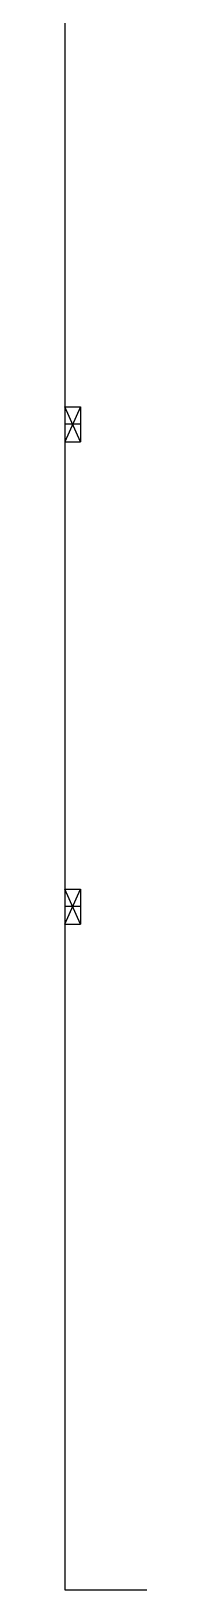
# Model space of a CAD drawing. Header units: millimetres. Extents: x -12656 to 39875, y -15250 to 17000.
# Drawn here: x 16500 to 17180, y -15250 to -708 of the extents above; entities that cross this region are included whole.
import ezdxf

# ---------------------------------------------------------------- set-up
doc = ezdxf.new("R2010")
doc.units = ezdxf.units.MM

msp = doc.modelspace()

# ---------------------------------------------------------------- linework, layer by layer
at = {"color": 7, "linetype": 'Continuous'}
for p, q in [((16500, 10500), (16500, -15250)), ((16500, -3999), (16500, -4324)), ((16500, -4212), (16645, -4212)), ((16500, -4212), (16500, -4538)), ((16645, -4212), (16500, -4538)), ((16645, -4538), (16500, -4212)), ((16645, -4212), (16645, -4538)), ((16645, -4212), (16645, -4324)), ((16645, -4375), (16500, -4375)), ((16500, -4538), (16645, -4538)), ((16500, -5663), (16500, -5988)), ((16500, -8712), (16645, -8712)), ((16500, -8712), (16500, -9038)), ((16500, -9038), (16645, -8712)), ((16645, -9038), (16500, -8712)), ((16645, -8712), (16645, -9038)), ((16645, -8875), (16500, -8875)), ((16500, -9038), (16645, -9038)), ((16500, -15250), (18875, -15250))]:
    msp.add_line(p, q, dxfattribs=at)

doc.saveas('drawing.dxf')
